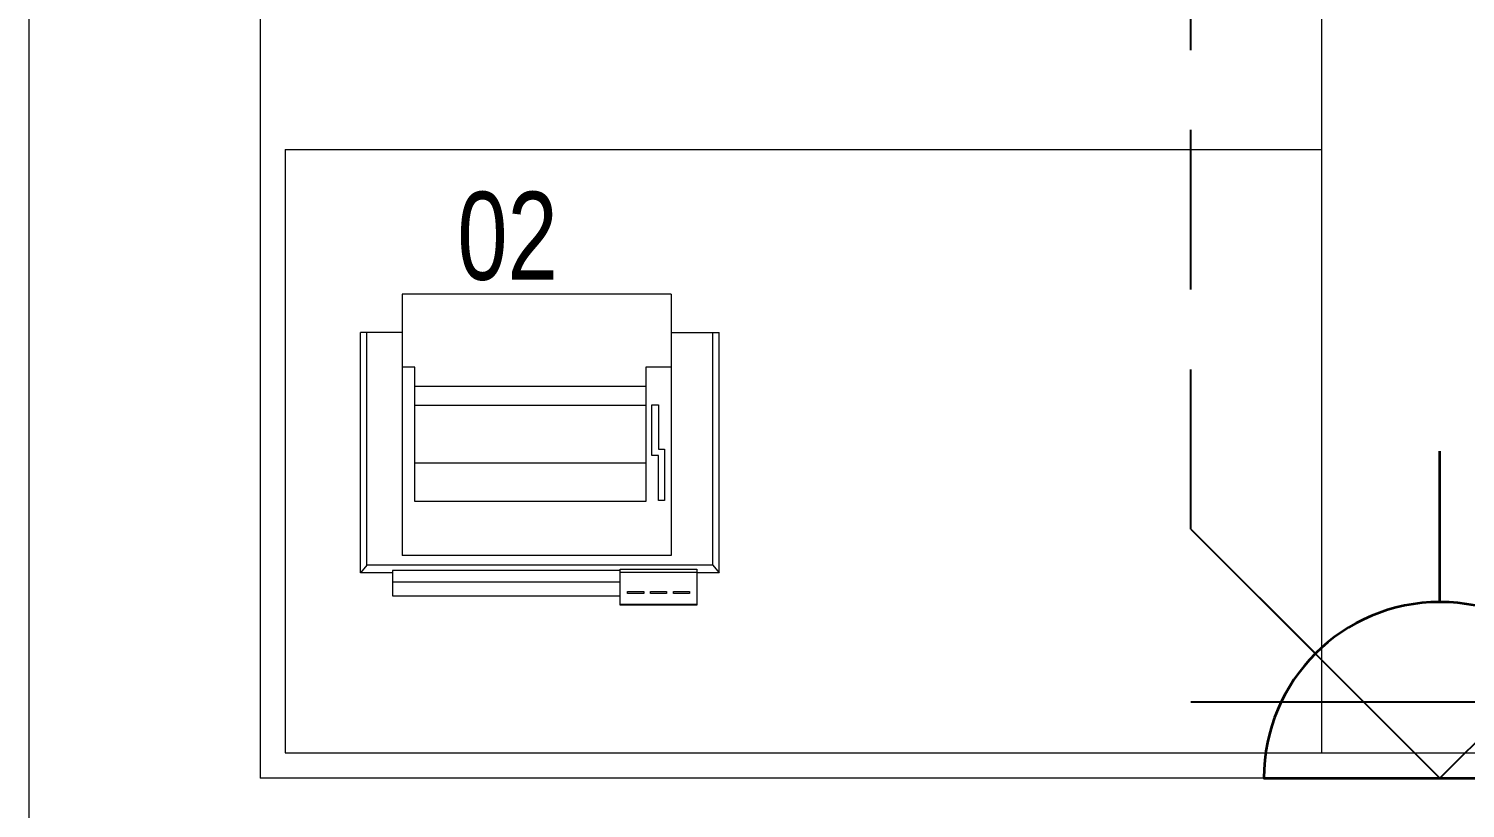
# Model space of a CAD drawing. Header units: inches. Extents: x -12418 to 57169, y -29325 to 19878.
# Drawn here: x 5228 to 6656, y -10047 to -9272 of the extents above; entities that cross this region are included whole.
import ezdxf
from ezdxf.enums import TextEntityAlignment as Align

# ---------------------------------------------------------------- set-up
doc = ezdxf.new("R2010")
doc.units = ezdxf.units.IN
doc.header["$LTSCALE"] = 25
doc.header["$MEASUREMENT"] = 0
doc.linetypes.add('DASHDOT', pattern=[25.4, 12.7, -6.35, 0, -6.35])
doc.linetypes.add('HIDDEN', pattern=[9.525, 6.35, -3.175])
doc.layers.get('0').update_dxf_attribs({"color": 8})
doc.layers.get('Defpoints').update_dxf_attribs({"color": 8})
for name, color, linetype, lineweight in [('00-Ground Floor$0$72_EGR_EQP_TAG', 142, 'Continuous', 5), ('00-Ground Floor$0$LOADING', 253, 'Continuous', 5), ('00-Ground Floor$0$Walls', 251, 'Continuous', 5), ('E-LITE-CLNG-CNDT', 6, 'DASHDOT', 35), ('E-LITE-EXIT-NUMB', 6, 'Continuous', 25), ('E-POWR-FLOR-CNDT', 6, 'HIDDEN', 25), ('E-POWR-WALL', 4, 'Continuous', 35)]:
    doc.layers.add(name, color=color, linetype=linetype, lineweight=lineweight)
doc.styles.add('00-Ground Floor$0$X3G_ENTITY_257CFD', font='swisscl.ttf', dxfattribs={"height": 200})
doc.styles.add('DC_Simplex', font='SIMPLEX.shx', dxfattribs={"width": 0.7})

# ---------------------------------------------------------------- blocks, each defined once
blk = doc.blocks.new('00-Ground Floor$0$ITPPLT2C-P')
at = {"color": 0}
for p, q in [((0.0229, 0.0318), (0.2618, 0.0318)), ((0.0304, 0.0256), (0.0229, 0.0318)), ((0.0229, 0), (0.0229, 0.0318)), ((0.2618, -0.0096), (0.2618, 0.0318)), ((0.0304, -0.3182), (0.0304, 0.0256)), ((0.0304, 0.0256), (0.2618, 0.0256)), ((0, 0), (0, -0.2262)), ((0.0252, 0), (0, 0)), ((0.0139, 0), (0.0139, -0.2262)), ((0.0252, 0), (0.0139, 0)), ((0.0252, -0.2262), (0.0252, 0)), ((0.0401, -0.2769), (0.0401, -0.0096)), ((0.3, -0.0096), (0.0401, -0.0096)), ((0.2274, -0.0222), (0.2274, -0.0096)), ((0.3, -0.2769), (0.3, -0.0096)), ((0.0939, -0.2515), (0.0939, -0.0222)), ((0.0939, -0.0222), (0.2274, -0.0222)), ((0.1321, -0.2515), (0.1321, -0.0222)), ((0.1894, -0.2515), (0.1894, -0.0222)), ((0.2082, -0.2515), (0.2082, -0.0222)), ((-0.0091, -0.2262), (0.0267, -0.2262)), ((-0.0091, -0.3023), (-0.0091, -0.2262)), ((-0.0087, -0.2262), (0.0236, -0.2262)), ((-0.0087, -0.3023), (-0.0087, -0.2262)), ((0, -0.2262), (0.0252, -0.2262)), ((0.0139, -0.2262), (0.0252, -0.2262)), ((0.0236, -0.2262), (0.0236, -0.3023)), ((0.0267, -0.2262), (0.0267, -0.3023)), ((0.0023, -0.2495), (0.0023, -0.2334)), ((0.0023, -0.2334), (0.0045, -0.2334)), ((0.0045, -0.2334), (0.0045, -0.2495)), ((0.0045, -0.2495), (0.0023, -0.2495)), ((0.0023, -0.2721), (0.0023, -0.2562)), ((0.0023, -0.2562), (0.0045, -0.2562)), ((0.0045, -0.2562), (0.0045, -0.2721)), ((0.2274, -0.2515), (0.0939, -0.2515)), ((0.2274, -0.2769), (0.2274, -0.2515)), ((0.0947, -0.2701), (0.0947, -0.2641)), ((0.0947, -0.2641), (0.1395, -0.2641)), ((0.1457, -0.2701), (0.0947, -0.2701)), ((0.1395, -0.2575), (0.19, -0.2575)), ((0.1395, -0.2641), (0.1395, -0.2575)), ((0.19, -0.2641), (0.1457, -0.2641)), ((0.1457, -0.2641), (0.1457, -0.2701)), ((0.19, -0.2575), (0.19, -0.2641)), ((0.0045, -0.2721), (0.0023, -0.2721)), ((0.0023, -0.295), (0.0023, -0.2793)), ((0.0023, -0.2793), (0.0045, -0.2793)), ((0.0045, -0.2793), (0.0045, -0.295)), ((0.3, -0.2769), (0.0401, -0.2769)), ((0.2618, -0.2769), (0.2618, -0.3246)), ((0.0045, -0.295), (0.0023, -0.295)), ((0.0267, -0.3023), (-0.0091, -0.3023)), ((0.0236, -0.3023), (-0.0087, -0.3023)), ((0.0229, -0.3246), (0.0229, -0.3023)), ((0.0304, -0.3182), (0.0229, -0.3246)), ((0.0229, -0.3246), (0.2618, -0.3246)), ((0.0304, -0.3182), (0.2618, -0.3182))]:
    blk.add_line(p, q, dxfattribs=at)
blk = doc.blocks.new('00-Ground Floor$0$GF21043-P')
at = {"color": 0}
for p, q in [((0.8, 0), (0.8, 0.75)), ((-0.8, 0), (0.8, 0))]:
    blk.add_line(p, q, dxfattribs=at)
blk = doc.blocks.new('00-Ground Floor')
at = {"layer": '00-Ground Floor$0$LOADING'}
blk.add_line((5482.9, -9392.4, 0), (6512.9, -9392.4, 0), dxfattribs=at)
at = {"layer": '00-Ground Floor$0$LOADING', "elevation": 0}
blk.add_lwpolyline([(5482.9, -9392.4), (5482.9, -9992.4), (6512.9, -9992.4)], dxfattribs=at)
at = {"layer": '00-Ground Floor$0$Walls'}
for p, q in [((5227.9, -5597.4, 0), (5227.9, -13097.4, 0)), ((5227.9, -5597.4, 0), (5227.9, -13097.4, 0)), ((5457.9, -6347.4, 0), (5457.9, -10017.4, 0)), ((9097.9, -10017.4, 0), (5457.9, -10017.4, 0))]:
    blk.add_line(p, q, dxfattribs=at)
at = {"layer": '00-Ground Floor$0$LOADING', "extrusion": (1.19929e-18, -8.17187e-07, 1), "xscale": 1000.000000000002, "yscale": 1000.000000000002, "zscale": 1000.000000000002, "rotation": 270}
blk.add_blockref('00-Ground Floor$0$GF21043-P', (6512.9, -9192.4, 0), dxfattribs=at)
at = {"layer": '00-Ground Floor$0$LOADING', "extrusion": (-8.17187e-07, -1.1992e-18, -1), "xscale": -1000.000000000003, "yscale": 1000.000000000004, "zscale": 1000.000000000003, "rotation": 270.000000006743}
blk.add_blockref('00-Ground Floor$0$ITPPLT2C-P', (-5589.6, -9836.3, 0), dxfattribs=at)
at = {"layer": '00-Ground Floor$0$72_EGR_EQP_TAG', "insert": (5703.8, -9434.6, 0), "char_height": 87.47, "attachment_point": 2, "style": '00-Ground Floor$0$X3G_ENTITY_257CFD'}
blk.add_mtext('02', dxfattribs=at)
blk = doc.blocks.new('*U35')
blk.add_line((1.75, 0), (3.25, 0))
blk.add_lwpolyline([(0, -1.75, 1), (0, 1.75)], format="xyb", close=True)
at = {"layer": 'Defpoints'}
for p, q in [((2.475, 2.475), (0, 0)), ((0.758, 2.475), (0.758, -2.475)), ((2.475, -2.475), (0, 0))]:
    blk.add_line(p, q, dxfattribs=at)
at = {"layer": 'E-LITE-EXIT-NUMB', "style": 'DC_Simplex', "width": 0.7, "flags": 8}
blk.add_attdef('TYPE', text='', height=2, rotation=360, dxfattribs=at).set_placement((-2.682, 5.238), align=Align.RIGHT)
blk.add_attdef('CIRCUIT', (2.682, 5.238), '', height=2, rotation=360, dxfattribs=at)

msp = doc.modelspace()

# ---------------------------------------------------------------- linework, layer by layer
at = {"layer": 'E-POWR-FLOR-CNDT', "elevation": 0}
msp.add_lwpolyline([(6506.8, -9893.7), (6383, -9769.9), (6383, -7426.7, 0.414214), (6308, -7351.7), (5736.5, -7351.7, -0.198912), (5683.4, -7329.8), (5581.7, -7228)], format="xyb", dxfattribs=at)

# ---------------------------------------------------------------- block references
at = {"layer": 'E-LITE-CLNG-CNDT'}
msp.add_blockref('00-Ground Floor', (0, 0), dxfattribs=at)
at = {"layer": 'E-POWR-WALL', "xscale": 100, "yscale": 100, "zscale": 100, "rotation": 90.00000000000001}
msp.add_blockref('*U35', (6630.5, -10017.4, 0), dxfattribs=at)

doc.saveas('drawing.dxf')
